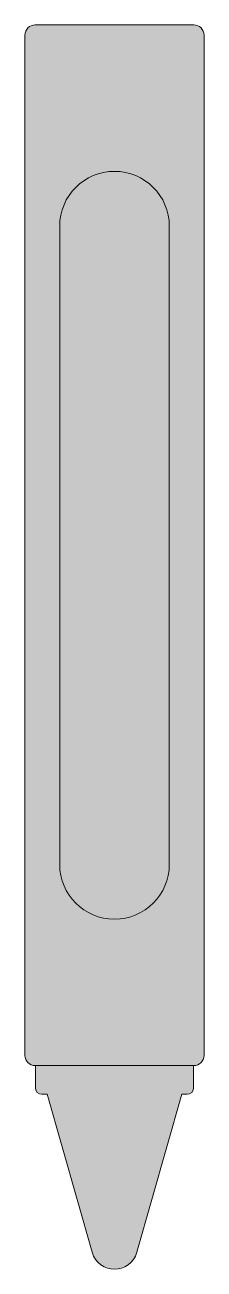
# Model space of a CAD drawing. Header units: inches. Extents: x 1.72 to 2.28, y -3.93 to -0.07.
import ezdxf

# ---------------------------------------------------------------- set-up
doc = ezdxf.new("R2010")
doc.units = ezdxf.units.IN
doc.header["$MEASUREMENT"] = 0
doc.layers.add('Crayon', color=7, linetype='Continuous', lineweight=0)

msp = doc.modelspace()

# ---------------------------------------------------------------- hatches: boundary and pattern name
at = {"layer": 'Crayon', "true_color": 0x3a615d, "transparency": 33554687}
h = msp.add_hatch(color=117, dxfattribs=at)
h.dxf.hatch_style = 2
edge = h.paths.add_edge_path()
edge.add_spline(control_points=[(1.7551, -0.0746), (1.7376, -0.0746), (1.7234, -0.0888), (1.7234, -0.1062), (1.7234, -0.1062), (1.7234, -3.2639), (1.7234, -3.2639), (1.7234, -3.2814), (1.7376, -3.2956), (1.7551, -3.2956), (1.7551, -3.2956), (1.7558, -3.2956), (1.7558, -3.2956), (1.7558, -3.2956), (1.7558, -3.3642), (1.7558, -3.3642), (1.7558, -3.3752), (1.7647, -3.3842), (1.7757, -3.3842), (1.7757, -3.3842), (1.7924, -3.3842), (1.7924, -3.3842), (1.7924, -3.3842), (1.931, -3.8733), (1.931, -3.8733), (1.9408, -3.908), (1.9704, -3.9254), (2, -3.9254), (2.0296, -3.9254), (2.0592, -3.908), (2.069, -3.8733), (2.069, -3.8733), (2.2076, -3.3842), (2.2076, -3.3842), (2.2076, -3.3842), (2.2243, -3.3842), (2.2243, -3.3842), (2.2353, -3.3842), (2.2442, -3.3752), (2.2442, -3.3642), (2.2442, -3.3642), (2.2442, -3.2956), (2.2442, -3.2956), (2.2442, -3.2956), (2.2449, -3.2956), (2.2449, -3.2956), (2.2624, -3.2956), (2.2766, -3.2814), (2.2766, -3.2639), (2.2766, -3.2639), (2.2766, -0.1062), (2.2766, -0.1062), (2.2766, -0.0888), (2.2624, -0.0746), (2.2449, -0.0746), (2.2449, -0.0746), (1.7551, -0.0746), (1.7551, -0.0746)], knot_values=[0, 0, 0, 0, 1, 1, 1, 2, 2, 2, 3, 3, 3, 4, 4, 4, 5, 5, 5, 6, 6, 6, 7, 7, 7, 8, 8, 8, 9, 9, 9, 10, 10, 10, 11, 11, 11, 12, 12, 12, 13, 13, 13, 14, 14, 14, 15, 15, 15, 16, 16, 16, 17, 17, 17, 18, 18, 18, 19, 19, 19, 19], degree=3, periodic=0)
at = {"layer": 'Crayon', "true_color": 0x7a8c68, "transparency": 33554687}
h = msp.add_hatch(color=8, dxfattribs=at)
h.dxf.hatch_style = 2
edge = h.paths.add_edge_path()
edge.add_spline(control_points=[(2, -2.8423), (1.9066, -2.8423), (1.8308, -2.7665), (1.8308, -2.6731), (1.8308, -2.6731), (1.8308, -0.6971), (1.8308, -0.6971), (1.8308, -0.6036), (1.9066, -0.5279), (2, -0.5279), (2.0934, -0.5279), (2.1692, -0.6036), (2.1692, -0.6971), (2.1692, -0.6971), (2.1692, -2.6731), (2.1692, -2.6731), (2.1692, -2.7665), (2.0934, -2.8423), (2, -2.8423)], knot_values=[0, 0, 0, 0, 1, 1, 1, 2, 2, 2, 3, 3, 3, 4, 4, 4, 5, 5, 5, 6, 6, 6, 6], degree=3, periodic=0)
edge = h.paths.add_edge_path()
edge.add_spline(control_points=[(1.7551, -0.0746), (1.7376, -0.0746), (1.7234, -0.0888), (1.7234, -0.1062), (1.7234, -0.1062), (1.7234, -3.2639), (1.7234, -3.2639), (1.7234, -3.2814), (1.7376, -3.2956), (1.7551, -3.2956), (1.7551, -3.2956), (2.2449, -3.2956), (2.2449, -3.2956), (2.2624, -3.2956), (2.2766, -3.2814), (2.2766, -3.2639), (2.2766, -3.2639), (2.2766, -0.1062), (2.2766, -0.1062), (2.2766, -0.0888), (2.2624, -0.0746), (2.2449, -0.0746), (2.2449, -0.0746), (1.7551, -0.0746), (1.7551, -0.0746)], knot_values=[0, 0, 0, 0, 1, 1, 1, 2, 2, 2, 3, 3, 3, 4, 4, 4, 5, 5, 5, 6, 6, 6, 7, 7, 7, 8, 8, 8, 8], degree=3, periodic=0)

# ---------------------------------------------------------------- linework, layer by layer
at = {"layer": 'Crayon'}
for points, knots in [([(1.7551, -0.0746), (1.7376, -0.0746), (1.7234, -0.0888), (1.7234, -0.1062), (1.7234, -0.1062), (1.7234, -3.2639), (1.7234, -3.2639), (1.7234, -3.2814), (1.7376, -3.2956), (1.7551, -3.2956), (1.7551, -3.2956), (1.7558, -3.2956), (1.7558, -3.2956), (1.7558, -3.2956), (1.7558, -3.3642), (1.7558, -3.3642), (1.7558, -3.3752), (1.7647, -3.3842), (1.7757, -3.3842), (1.7757, -3.3842), (1.7924, -3.3842), (1.7924, -3.3842), (1.7924, -3.3842), (1.931, -3.8733), (1.931, -3.8733), (1.9408, -3.908), (1.9704, -3.9254), (2, -3.9254), (2.0296, -3.9254), (2.0592, -3.908), (2.069, -3.8733), (2.069, -3.8733), (2.2076, -3.3842), (2.2076, -3.3842), (2.2076, -3.3842), (2.2243, -3.3842), (2.2243, -3.3842), (2.2353, -3.3842), (2.2442, -3.3752), (2.2442, -3.3642), (2.2442, -3.3642), (2.2442, -3.2956), (2.2442, -3.2956), (2.2442, -3.2956), (2.2449, -3.2956), (2.2449, -3.2956), (2.2624, -3.2956), (2.2766, -3.2814), (2.2766, -3.2639), (2.2766, -3.2639), (2.2766, -0.1062), (2.2766, -0.1062), (2.2766, -0.0888), (2.2624, -0.0746), (2.2449, -0.0746), (2.2449, -0.0746), (1.7551, -0.0746), (1.7551, -0.0746)], [0, 0, 0, 0, 1, 1, 1, 2, 2, 2, 3, 3, 3, 4, 4, 4, 5, 5, 5, 6, 6, 6, 7, 7, 7, 8, 8, 8, 9, 9, 9, 10, 10, 10, 11, 11, 11, 12, 12, 12, 13, 13, 13, 14, 14, 14, 15, 15, 15, 16, 16, 16, 17, 17, 17, 18, 18, 18, 19, 19, 19, 19]), ([(1.7551, -0.0746), (1.7376, -0.0746), (1.7234, -0.0888), (1.7234, -0.1062), (1.7234, -0.1062), (1.7234, -3.2639), (1.7234, -3.2639), (1.7234, -3.2814), (1.7376, -3.2956), (1.7551, -3.2956), (1.7551, -3.2956), (2.2449, -3.2956), (2.2449, -3.2956), (2.2624, -3.2956), (2.2766, -3.2814), (2.2766, -3.2639), (2.2766, -3.2639), (2.2766, -0.1062), (2.2766, -0.1062), (2.2766, -0.0888), (2.2624, -0.0746), (2.2449, -0.0746), (2.2449, -0.0746), (1.7551, -0.0746), (1.7551, -0.0746)], [0, 0, 0, 0, 1, 1, 1, 2, 2, 2, 3, 3, 3, 4, 4, 4, 5, 5, 5, 6, 6, 6, 7, 7, 7, 8, 8, 8, 8]), ([(2, -2.8423), (1.9066, -2.8423), (1.8308, -2.7665), (1.8308, -2.6731), (1.8308, -2.6731), (1.8308, -0.6971), (1.8308, -0.6971), (1.8308, -0.6036), (1.9066, -0.5279), (2, -0.5279), (2.0934, -0.5279), (2.1692, -0.6036), (2.1692, -0.6971), (2.1692, -0.6971), (2.1692, -2.6731), (2.1692, -2.6731), (2.1692, -2.7665), (2.0934, -2.8423), (2, -2.8423)], [0, 0, 0, 0, 1, 1, 1, 2, 2, 2, 3, 3, 3, 4, 4, 4, 5, 5, 5, 6, 6, 6, 6])]:
    msp.add_open_spline(points, degree=3, knots=knots, dxfattribs=at)

doc.saveas('drawing.dxf')
